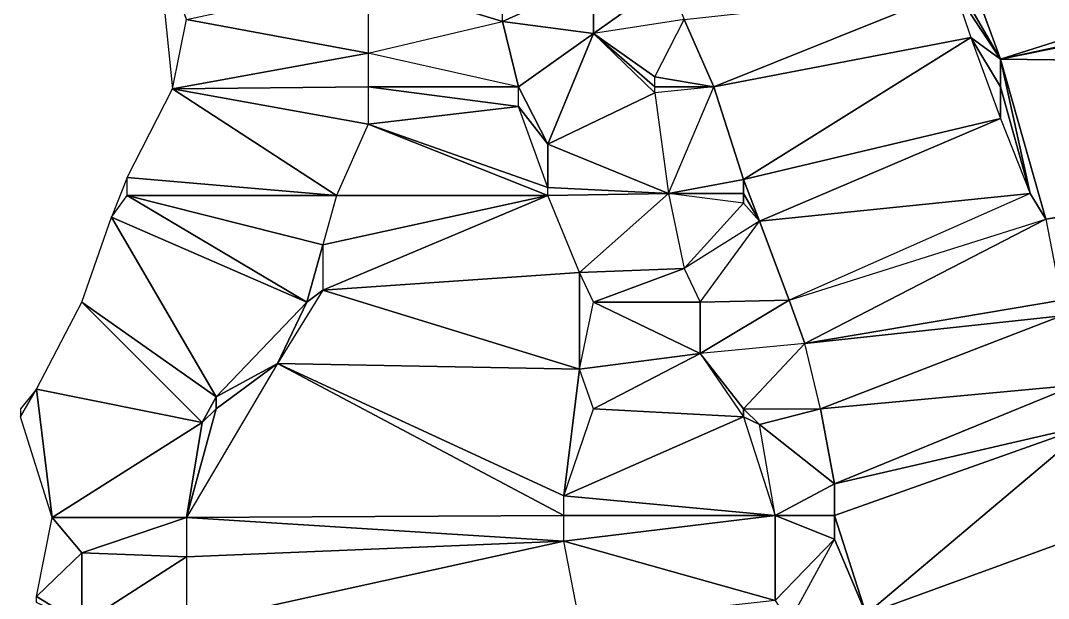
# Model space of a CAD drawing. Header units: metres. Extents: x 121.06818 to 121.07159, y 3.17836 to 3.18313.
# Drawn here: x 121.068176 to 121.068696, y 3.182386 to 3.182678 of the extents above; entities that cross this region are included whole.
import ezdxf

# ---------------------------------------------------------------- set-up
doc = ezdxf.new("R2010")
doc.units = ezdxf.units.M

msp = doc.modelspace()

# ---------------------------------------------------------------- linework, layer by layer
at = {"layer": 'DELAUNEY19400', "color": 252}
msp.add_3dface([(121.068558, 3.182385, 0.01014), (121.068565, 3.182374, 0.01014), (121.068588, 3.182416, 0.01011)], dxfattribs=at)
at = {"layer": 'DELAUNEY19410', "color": 252}
msp.add_3dface([(121.06826, 3.182373, 0.01017), (121.068459, 3.182374, 0.01016), (121.068451, 3.182415, 0.01016)], dxfattribs=at)
at = {"layer": 'DELAUNEY19416', "color": 252}
msp.add_3dface([(121.068558, 3.182385, 0.01014), (121.068459, 3.182374, 0.01016), (121.068451, 3.182415, 0.01016)], dxfattribs=at)
at = {"layer": 'DELAUNEY19423', "color": 252}
msp.add_3dface([(121.068604, 3.182378, 0.01011), (121.068565, 3.182374, 0.01014), (121.068588, 3.182416, 0.01011)], dxfattribs=at)
at = {"layer": 'DELAUNEY19426', "color": 252}
msp.add_3dface([(121.06826, 3.182373, 0.01017), (121.068451, 3.182415, 0.01016), (121.06826, 3.182407, 0.01017)], dxfattribs=at)
at = {"layer": 'DELAUNEY19428', "color": 252}
msp.add_3dface([(121.068207, 3.182373, 0.01018), (121.068184, 3.182384, 0.01019), (121.068184, 3.182387, 0.01019)], dxfattribs=at)
at = {"layer": 'DELAUNEY19429', "color": 252}
msp.add_3dface([(121.06826, 3.182373, 0.01017), (121.068207, 3.182373, 0.01018), (121.06826, 3.182407, 0.01017)], dxfattribs=at)
at = {"layer": 'DELAUNEY19430', "color": 252}
msp.add_3dface([(121.068748, 3.182374, 0.01001), (121.068604, 3.182378, 0.01011), (121.068741, 3.182428, 0.01001)], dxfattribs=at)
at = {"layer": 'DELAUNEY19441', "color": 252}
msp.add_3dface([(121.068207, 3.182373, 0.01018), (121.068184, 3.182387, 0.01019), (121.068207, 3.182409, 0.01018)], dxfattribs=at)
at = {"layer": 'DELAUNEY19449', "color": 252}
msp.add_3dface([(121.06826, 3.182407, 0.01017), (121.068207, 3.182373, 0.01018), (121.068207, 3.182409, 0.01018)], dxfattribs=at)
at = {"layer": 'DELAUNEY19451', "color": 252}
msp.add_3dface([(121.068207, 3.182409, 0.01018), (121.068184, 3.182387, 0.01019), (121.068192, 3.182427, 0.01018)], dxfattribs=at)
at = {"layer": 'DELAUNEY19452', "color": 252}
msp.add_3dface([(121.06826, 3.182407, 0.01017), (121.068451, 3.182415, 0.01016), (121.06826, 3.182427, 0.01017)], dxfattribs=at)
at = {"layer": 'DELAUNEY19453', "color": 252}
msp.add_3dface([(121.068588, 3.182416, 0.01011), (121.068558, 3.182385, 0.01014), (121.068558, 3.182428, 0.01014)], dxfattribs=at)
at = {"layer": 'DELAUNEY19454', "color": 252}
msp.add_3dface([(121.068604, 3.182378, 0.01011), (121.068588, 3.182416, 0.01011), (121.068588, 3.182428, 0.01011)], dxfattribs=at)
at = {"layer": 'DELAUNEY19455', "color": 252}
msp.add_3dface([(121.068741, 3.182428, 0.01001), (121.068604, 3.182378, 0.01011), (121.068718, 3.182474, 0.01001)], dxfattribs=at)
at = {"layer": 'DELAUNEY19457', "color": 252}
msp.add_3dface([(121.06826, 3.182407, 0.01017), (121.068207, 3.182409, 0.01018), (121.06826, 3.182427, 0.01017)], dxfattribs=at)
at = {"layer": 'DELAUNEY19464', "color": 252}
msp.add_3dface([(121.068558, 3.182385, 0.01014), (121.068451, 3.182415, 0.01016), (121.068558, 3.182428, 0.01014)], dxfattribs=at)
at = {"layer": 'DELAUNEY19465', "color": 252}
msp.add_3dface([(121.068558, 3.182428, 0.01014), (121.068451, 3.182415, 0.01016), (121.068451, 3.182428, 0.01016)], dxfattribs=at)
at = {"layer": 'DELAUNEY19467', "color": 252}
msp.add_3dface([(121.068207, 3.182409, 0.01018), (121.068192, 3.182427, 0.01018), (121.06826, 3.182427, 0.01017)], dxfattribs=at)
at = {"layer": 'DELAUNEY19468', "color": 252}
msp.add_3dface([(121.068588, 3.182416, 0.01011), (121.068558, 3.182428, 0.01014), (121.068588, 3.182428, 0.01011)], dxfattribs=at)
at = {"layer": 'DELAUNEY19475', "color": 252}
msp.add_3dface([(121.06826, 3.182427, 0.01017), (121.068451, 3.182415, 0.01016), (121.068451, 3.182428, 0.01016)], dxfattribs=at)
at = {"layer": 'DELAUNEY19476', "color": 252}
msp.add_3dface([(121.06826, 3.182427, 0.01017), (121.068451, 3.182428, 0.01016), (121.068306, 3.182505, 0.01017)], dxfattribs=at)
at = {"layer": 'DELAUNEY19477', "color": 252}
msp.add_3dface([(121.068718, 3.182474, 0.01001), (121.068604, 3.182378, 0.01011), (121.068588, 3.182428, 0.01011)], dxfattribs=at)
at = {"layer": 'DELAUNEY19481', "color": 252}
msp.add_3dface([(121.068306, 3.182505, 0.01017), (121.06826, 3.182427, 0.01017), (121.068275, 3.182482, 0.01017)], dxfattribs=at)
at = {"layer": 'DELAUNEY19482', "color": 252}
msp.add_3dface([(121.068558, 3.182428, 0.01014), (121.068451, 3.182428, 0.01016), (121.068451, 3.182438, 0.01016)], dxfattribs=at)
at = {"layer": 'DELAUNEY19483', "color": 252}
msp.add_3dface([(121.068588, 3.182428, 0.01011), (121.068558, 3.182428, 0.01014), (121.068588, 3.182444, 0.01011)], dxfattribs=at)
at = {"layer": 'DELAUNEY19485', "color": 252}
msp.add_3dface([(121.068306, 3.182505, 0.01017), (121.068451, 3.182428, 0.01016), (121.068451, 3.182438, 0.01016)], dxfattribs=at)
at = {"layer": 'DELAUNEY19486', "color": 252}
msp.add_3dface([(121.068718, 3.182474, 0.01001), (121.068588, 3.182428, 0.01011), (121.068588, 3.182444, 0.01011)], dxfattribs=at)
at = {"layer": 'DELAUNEY19497', "color": 252}
msp.add_3dface([(121.068306, 3.182505, 0.01017), (121.068451, 3.182438, 0.01016), (121.068459, 3.182502, 0.01016)], dxfattribs=at)
at = {"layer": 'DELAUNEY19498', "color": 252}
msp.add_3dface([(121.068558, 3.182428, 0.01014), (121.068451, 3.182438, 0.01016), (121.068542, 3.182478, 0.01014)], dxfattribs=at)
at = {"layer": 'DELAUNEY19499', "color": 252}
msp.add_3dface([(121.068588, 3.182444, 0.01011), (121.068558, 3.182428, 0.01014), (121.06855, 3.182474, 0.01014)], dxfattribs=at)
at = {"layer": 'DELAUNEY19503', "color": 252}
msp.add_3dface([(121.068275, 3.182482, 0.01017), (121.06826, 3.182427, 0.01017), (121.068268, 3.182475, 0.01017)], dxfattribs=at)
at = {"layer": 'DELAUNEY19504', "color": 252}
msp.add_3dface([(121.068718, 3.182474, 0.01001), (121.068588, 3.182444, 0.01011), (121.06871, 3.182494, 0.01001)], dxfattribs=at)
at = {"layer": 'DELAUNEY19508', "color": 252}
msp.add_3dface([(121.068306, 3.182505, 0.01017), (121.068275, 3.182482, 0.01017), (121.068275, 3.182488, 0.01017)], dxfattribs=at)
at = {"layer": 'DELAUNEY19509', "color": 252}
msp.add_3dface([(121.068542, 3.182478, 0.01014), (121.068451, 3.182438, 0.01016), (121.068466, 3.182482, 0.01016)], dxfattribs=at)
at = {"layer": 'DELAUNEY19510', "color": 252}
msp.add_3dface([(121.068542, 3.182478, 0.01014), (121.068558, 3.182428, 0.01014), (121.06855, 3.182474, 0.01014)], dxfattribs=at)
at = {"layer": 'DELAUNEY19512', "color": 252}
msp.add_3dface([(121.06826, 3.182427, 0.01017), (121.068192, 3.182427, 0.01018), (121.068268, 3.182475, 0.01017)], dxfattribs=at)
at = {"layer": 'DELAUNEY19515', "color": 252}
msp.add_3dface([(121.068451, 3.182438, 0.01016), (121.068466, 3.182482, 0.01016), (121.068459, 3.182502, 0.01016)], dxfattribs=at)
at = {"layer": 'DELAUNEY19521', "color": 252}
msp.add_3dface([(121.068275, 3.182482, 0.01017), (121.068268, 3.182475, 0.01017), (121.068275, 3.182488, 0.01017)], dxfattribs=at)
at = {"layer": 'DELAUNEY19522', "color": 252}
msp.add_3dface([(121.068542, 3.182478, 0.01014), (121.068466, 3.182482, 0.01016), (121.06852, 3.18251, 0.01014)], dxfattribs=at)
at = {"layer": 'DELAUNEY19525', "color": 252}
msp.add_3dface([(121.068192, 3.182427, 0.01018), (121.068176, 3.182478, 0.01018), (121.068184, 3.182492, 0.01018)], dxfattribs=at)
at = {"layer": 'DELAUNEY19526', "color": 252}
msp.add_3dface([(121.068542, 3.182478, 0.01014), (121.06855, 3.182474, 0.01014), (121.068542, 3.182482, 0.01014)], dxfattribs=at)
at = {"layer": 'DELAUNEY19530', "color": 252}
msp.add_3dface([(121.068588, 3.182444, 0.01011), (121.06855, 3.182474, 0.01014), (121.068581, 3.182482, 0.01011)], dxfattribs=at)
at = {"layer": 'DELAUNEY19531', "color": 252}
msp.add_3dface([(121.068268, 3.182475, 0.01017), (121.068192, 3.182427, 0.01018), (121.068184, 3.182492, 0.01018)], dxfattribs=at)
at = {"layer": 'DELAUNEY19532', "color": 252}
msp.add_3dface([(121.068581, 3.182482, 0.01011), (121.06855, 3.182474, 0.01014), (121.068542, 3.182482, 0.01014)], dxfattribs=at)
at = {"layer": 'DELAUNEY19533', "color": 252}
msp.add_3dface([(121.068588, 3.182444, 0.01011), (121.068581, 3.182482, 0.01011), (121.06871, 3.182494, 0.01001)], dxfattribs=at)
at = {"layer": 'DELAUNEY19540', "color": 252}
msp.add_3dface([(121.068176, 3.182478, 0.01018), (121.068184, 3.182492, 0.01018), (121.068176, 3.182482, 0.01018)], dxfattribs=at)
at = {"layer": 'DELAUNEY19542', "color": 252}
msp.add_3dface([(121.068268, 3.182475, 0.01017), (121.068184, 3.182492, 0.01018), (121.068207, 3.182536, 0.01018)], dxfattribs=at)
at = {"layer": 'DELAUNEY19548', "color": 252}
msp.add_3dface([(121.068466, 3.182482, 0.01016), (121.068459, 3.182502, 0.01016), (121.06852, 3.18251, 0.01014)], dxfattribs=at)
at = {"layer": 'DELAUNEY19549', "color": 252}
msp.add_3dface([(121.06852, 3.18251, 0.01014), (121.068542, 3.182478, 0.01014), (121.068542, 3.182482, 0.01014)], dxfattribs=at)
at = {"layer": 'DELAUNEY19551', "color": 252}
msp.add_3dface([(121.068306, 3.182505, 0.01017), (121.068459, 3.182502, 0.01016), (121.068329, 3.182542, 0.01017)], dxfattribs=at)
at = {"layer": 'DELAUNEY19552', "color": 252}
msp.add_3dface([(121.06871, 3.182494, 0.01001), (121.068581, 3.182482, 0.01011), (121.068703, 3.182529, 0.01001)], dxfattribs=at)
at = {"layer": 'DELAUNEY19557', "color": 252}
msp.add_3dface([(121.06852, 3.18251, 0.01014), (121.068542, 3.182482, 0.01014), (121.068573, 3.182515, 0.01011)], dxfattribs=at)
at = {"layer": 'DELAUNEY19559', "color": 252}
msp.add_3dface([(121.068275, 3.182488, 0.01017), (121.068268, 3.182475, 0.01017), (121.068207, 3.182536, 0.01018)], dxfattribs=at)
at = {"layer": 'DELAUNEY19560', "color": 252}
msp.add_3dface([(121.068329, 3.182542, 0.01017), (121.068306, 3.182505, 0.01017), (121.068321, 3.182536, 0.01017)], dxfattribs=at)
at = {"layer": 'DELAUNEY19561', "color": 252}
msp.add_3dface([(121.068329, 3.182542, 0.01017), (121.068459, 3.182502, 0.01016), (121.068459, 3.182551, 0.01016)], dxfattribs=at)
at = {"layer": 'DELAUNEY19567', "color": 252}
msp.add_3dface([(121.068306, 3.182505, 0.01017), (121.068275, 3.182488, 0.01017), (121.068321, 3.182536, 0.01017)], dxfattribs=at)
at = {"layer": 'DELAUNEY19578', "color": 252}
msp.add_3dface([(121.068573, 3.182515, 0.01011), (121.068542, 3.182482, 0.01014), (121.068581, 3.182482, 0.01011)], dxfattribs=at)
at = {"layer": 'DELAUNEY19579', "color": 252}
msp.add_3dface([(121.068581, 3.182482, 0.01011), (121.068573, 3.182515, 0.01011), (121.068703, 3.182529, 0.01001)], dxfattribs=at)
at = {"layer": 'DELAUNEY19590', "color": 252}
msp.add_3dface([(121.068275, 3.182488, 0.01017), (121.068207, 3.182536, 0.01018), (121.068222, 3.182579, 0.01018)], dxfattribs=at)
at = {"layer": 'DELAUNEY19591', "color": 252}
msp.add_3dface([(121.068329, 3.182542, 0.01017), (121.068321, 3.182536, 0.01017), (121.068329, 3.182565, 0.01017)], dxfattribs=at)
at = {"layer": 'DELAUNEY19592', "color": 252}
msp.add_3dface([(121.06852, 3.18251, 0.01014), (121.068459, 3.182502, 0.01016), (121.068466, 3.182536, 0.01016)], dxfattribs=at)
at = {"layer": 'DELAUNEY19593', "color": 252}
msp.add_3dface([(121.068573, 3.182515, 0.01011), (121.06852, 3.18251, 0.01014), (121.068565, 3.182537, 0.01011)], dxfattribs=at)
at = {"layer": 'DELAUNEY19596', "color": 252}
msp.add_3dface([(121.068459, 3.182502, 0.01016), (121.068466, 3.182536, 0.01016), (121.068459, 3.182551, 0.01016)], dxfattribs=at)
at = {"layer": 'DELAUNEY19597', "color": 252}
msp.add_3dface([(121.06852, 3.18251, 0.01014), (121.068466, 3.182536, 0.01016), (121.06852, 3.182536, 0.01014)], dxfattribs=at)
at = {"layer": 'DELAUNEY19598', "color": 252}
msp.add_3dface([(121.068703, 3.182529, 0.01001), (121.068573, 3.182515, 0.01011), (121.068703, 3.182537, 0.01001)], dxfattribs=at)
at = {"layer": 'DELAUNEY19599', "color": 252}
msp.add_3dface([(121.068565, 3.182537, 0.01011), (121.06852, 3.18251, 0.01014), (121.06852, 3.182536, 0.01014)], dxfattribs=at)
at = {"layer": 'DELAUNEY19600', "color": 252}
msp.add_3dface([(121.068573, 3.182515, 0.01011), (121.068565, 3.182537, 0.01011), (121.068695, 3.182578, 0.01001)], dxfattribs=at)
at = {"layer": 'DELAUNEY19609', "color": 252}
msp.add_3dface([(121.06852, 3.182536, 0.01014), (121.068466, 3.182536, 0.01016), (121.068512, 3.182553, 0.01014)], dxfattribs=at)
at = {"layer": 'DELAUNEY19610', "color": 252}
msp.add_3dface([(121.068565, 3.182537, 0.01011), (121.06852, 3.182536, 0.01014), (121.06855, 3.182577, 0.01011)], dxfattribs=at)
at = {"layer": 'DELAUNEY19612', "color": 252}
msp.add_3dface([(121.068329, 3.182542, 0.01017), (121.068459, 3.182551, 0.01016), (121.068443, 3.18259, 0.01016)], dxfattribs=at)
at = {"layer": 'DELAUNEY19613', "color": 252}
msp.add_3dface([(121.068466, 3.182536, 0.01016), (121.068459, 3.182551, 0.01016), (121.068512, 3.182553, 0.01014)], dxfattribs=at)
at = {"layer": 'DELAUNEY19615', "color": 252}
msp.add_3dface([(121.068703, 3.182537, 0.01001), (121.068573, 3.182515, 0.01011), (121.068695, 3.182578, 0.01001)], dxfattribs=at)
at = {"layer": 'DELAUNEY19621', "color": 252}
msp.add_3dface([(121.068512, 3.182553, 0.01014), (121.06852, 3.182536, 0.01014), (121.06855, 3.182577, 0.01011)], dxfattribs=at)
at = {"layer": 'DELAUNEY19630', "color": 252}
msp.add_3dface([(121.068275, 3.182488, 0.01017), (121.068222, 3.182579, 0.01018), (121.068321, 3.182536, 0.01017)], dxfattribs=at)
at = {"layer": 'DELAUNEY19634', "color": 252}
msp.add_3dface([(121.068321, 3.182536, 0.01017), (121.068222, 3.182579, 0.01018), (121.06823, 3.18259, 0.01018)], dxfattribs=at)
at = {"layer": 'DELAUNEY19635', "color": 252}
msp.add_3dface([(121.068695, 3.182578, 0.01001), (121.068703, 3.182537, 0.01001), (121.069145, 3.182646, 0.01001)], dxfattribs=at)
at = {"layer": 'DELAUNEY19639', "color": 252}
msp.add_3dface([(121.068329, 3.182542, 0.01017), (121.068443, 3.18259, 0.01016), (121.068329, 3.182565, 0.01017)], dxfattribs=at)
at = {"layer": 'DELAUNEY19640', "color": 252}
msp.add_3dface([(121.068459, 3.182551, 0.01016), (121.068443, 3.18259, 0.01016), (121.068504, 3.182591, 0.01014)], dxfattribs=at)
at = {"layer": 'DELAUNEY19641', "color": 252}
msp.add_3dface([(121.068687, 3.182591, 0.01001), (121.068565, 3.182537, 0.01011), (121.068695, 3.182578, 0.01001)], dxfattribs=at)
at = {"layer": 'DELAUNEY19642', "color": 252}
msp.add_3dface([(121.068687, 3.182591, 0.01001), (121.068565, 3.182537, 0.01011), (121.06855, 3.182577, 0.01011)], dxfattribs=at)
at = {"layer": 'DELAUNEY19645', "color": 252}
msp.add_3dface([(121.068687, 3.182591, 0.01001), (121.068695, 3.182578, 0.01001), (121.068672, 3.182659, 0.01001)], dxfattribs=at)
at = {"layer": 'DELAUNEY19649', "color": 252}
msp.add_3dface([(121.068222, 3.182579, 0.01018), (121.06823, 3.18259, 0.01018), (121.06823, 3.182599, 0.01018)], dxfattribs=at)
at = {"layer": 'DELAUNEY19650', "color": 252}
msp.add_3dface([(121.068329, 3.182565, 0.01017), (121.068321, 3.182536, 0.01017), (121.06823, 3.18259, 0.01018)], dxfattribs=at)
at = {"layer": 'DELAUNEY19653', "color": 252}
msp.add_3dface([(121.068329, 3.182565, 0.01017), (121.068443, 3.18259, 0.01016), (121.068336, 3.18259, 0.01017)], dxfattribs=at)
at = {"layer": 'DELAUNEY19654', "color": 252}
msp.add_3dface([(121.068512, 3.182553, 0.01014), (121.068459, 3.182551, 0.01016), (121.068504, 3.182591, 0.01014)], dxfattribs=at)
at = {"layer": 'DELAUNEY19655', "color": 252}
msp.add_3dface([(121.06855, 3.182577, 0.01011), (121.068512, 3.182553, 0.01014), (121.068542, 3.182586, 0.01011)], dxfattribs=at)
at = {"layer": 'DELAUNEY19657', "color": 252}
msp.add_3dface([(121.068336, 3.18259, 0.01017), (121.068329, 3.182565, 0.01017), (121.06823, 3.18259, 0.01018)], dxfattribs=at)
at = {"layer": 'DELAUNEY19659', "color": 252}
msp.add_3dface([(121.068336, 3.18259, 0.01017), (121.068443, 3.18259, 0.01016), (121.068352, 3.182626, 0.01017)], dxfattribs=at)
at = {"layer": 'DELAUNEY19662', "color": 252}
msp.add_3dface([(121.068504, 3.182591, 0.01014), (121.068512, 3.182553, 0.01014), (121.068542, 3.182586, 0.01011)], dxfattribs=at)
at = {"layer": 'DELAUNEY19663', "color": 252}
msp.add_3dface([(121.06855, 3.182577, 0.01011), (121.068542, 3.182586, 0.01011), (121.068542, 3.182591, 0.01011)], dxfattribs=at)
at = {"layer": 'DELAUNEY19669', "color": 252}
msp.add_3dface([(121.068542, 3.182586, 0.01011), (121.068504, 3.182591, 0.01014), (121.068542, 3.182591, 0.01011)], dxfattribs=at)
at = {"layer": 'DELAUNEY19676', "color": 252}
msp.add_3dface([(121.068504, 3.182591, 0.01014), (121.068443, 3.18259, 0.01016), (121.068443, 3.182594, 0.01016)], dxfattribs=at)
at = {"layer": 'DELAUNEY19677', "color": 252}
msp.add_3dface([(121.068687, 3.182591, 0.01001), (121.06855, 3.182577, 0.01011), (121.068672, 3.182629, 0.01001)], dxfattribs=at)
at = {"layer": 'DELAUNEY19681', "color": 252}
msp.add_3dface([(121.068672, 3.182629, 0.01001), (121.06855, 3.182577, 0.01011), (121.068542, 3.182598, 0.01011)], dxfattribs=at)
at = {"layer": 'DELAUNEY19682', "color": 252}
msp.add_3dface([(121.068672, 3.182629, 0.01001), (121.068687, 3.182591, 0.01001), (121.068672, 3.182645, 0.01001)], dxfattribs=at)
at = {"layer": 'DELAUNEY19685', "color": 252}
msp.add_3dface([(121.068352, 3.182626, 0.01017), (121.068336, 3.18259, 0.01017), (121.068253, 3.182644, 0.01018)], dxfattribs=at)
at = {"layer": 'DELAUNEY19686', "color": 252}
msp.add_3dface([(121.068542, 3.182591, 0.01011), (121.068504, 3.182591, 0.01014), (121.068542, 3.182598, 0.01011)], dxfattribs=at)
at = {"layer": 'DELAUNEY19687', "color": 252}
msp.add_3dface([(121.06855, 3.182577, 0.01011), (121.068542, 3.182591, 0.01011), (121.068542, 3.182598, 0.01011)], dxfattribs=at)
at = {"layer": 'DELAUNEY19689', "color": 252}
msp.add_3dface([(121.068352, 3.182626, 0.01017), (121.068443, 3.18259, 0.01016), (121.068443, 3.182594, 0.01016)], dxfattribs=at)
at = {"layer": 'DELAUNEY19692', "color": 252}
msp.add_3dface([(121.068336, 3.18259, 0.01017), (121.06823, 3.18259, 0.01018), (121.06823, 3.182599, 0.01018)], dxfattribs=at)
at = {"layer": 'DELAUNEY19693', "color": 252}
msp.add_3dface([(121.068352, 3.182626, 0.01017), (121.068443, 3.182594, 0.01016), (121.068428, 3.182635, 0.01016)], dxfattribs=at)
at = {"layer": 'DELAUNEY19696', "color": 252}
msp.add_3dface([(121.068504, 3.182591, 0.01014), (121.068443, 3.182594, 0.01016), (121.068443, 3.182616, 0.01016)], dxfattribs=at)
at = {"layer": 'DELAUNEY19697', "color": 252}
msp.add_3dface([(121.068542, 3.182598, 0.01011), (121.068504, 3.182591, 0.01014), (121.068527, 3.182645, 0.01011)], dxfattribs=at)
at = {"layer": 'DELAUNEY19699', "color": 252}
msp.add_3dface([(121.068336, 3.18259, 0.01017), (121.06823, 3.182599, 0.01018), (121.068253, 3.182644, 0.01018)], dxfattribs=at)
at = {"layer": 'DELAUNEY19701', "color": 252}
msp.add_3dface([(121.068352, 3.182626, 0.01017), (121.068428, 3.182635, 0.01016), (121.068352, 3.182645, 0.01017)], dxfattribs=at)
at = {"layer": 'DELAUNEY19702', "color": 252}
msp.add_3dface([(121.068443, 3.182594, 0.01016), (121.068428, 3.182635, 0.01016), (121.068443, 3.182616, 0.01016)], dxfattribs=at)
at = {"layer": 'DELAUNEY19703', "color": 252}
msp.add_3dface([(121.068695, 3.182578, 0.01001), (121.069145, 3.182646, 0.01001), (121.069145, 3.182653, 0.01001)], dxfattribs=at)
at = {"layer": 'DELAUNEY19708', "color": 252}
msp.add_3dface([(121.068443, 3.182616, 0.01016), (121.068428, 3.182635, 0.01016), (121.068428, 3.182645, 0.01016)], dxfattribs=at)
at = {"layer": 'DELAUNEY19709', "color": 252}
msp.add_3dface([(121.068504, 3.182591, 0.01014), (121.068443, 3.182616, 0.01016), (121.068497, 3.182642, 0.01014)], dxfattribs=at)
at = {"layer": 'DELAUNEY19712', "color": 252}
msp.add_3dface([(121.068672, 3.182629, 0.01001), (121.068542, 3.182598, 0.01011), (121.068657, 3.18267, 0.01001)], dxfattribs=at)
at = {"layer": 'DELAUNEY19713', "color": 252}
msp.add_3dface([(121.068497, 3.182642, 0.01014), (121.068443, 3.182616, 0.01016), (121.068466, 3.182672, 0.01014)], dxfattribs=at)
at = {"layer": 'DELAUNEY19714', "color": 252}
msp.add_3dface([(121.068497, 3.182642, 0.01014), (121.068504, 3.182591, 0.01014), (121.068527, 3.182645, 0.01011)], dxfattribs=at)
at = {"layer": 'DELAUNEY19715', "color": 252}
msp.add_3dface([(121.068542, 3.182598, 0.01011), (121.068527, 3.182645, 0.01011), (121.068657, 3.18267, 0.01001)], dxfattribs=at)
at = {"layer": 'DELAUNEY19719', "color": 252}
msp.add_3dface([(121.068527, 3.182645, 0.01011), (121.068497, 3.182642, 0.01014), (121.068497, 3.182645, 0.01014)], dxfattribs=at)
at = {"layer": 'DELAUNEY19722', "color": 252}
msp.add_3dface([(121.068352, 3.182626, 0.01017), (121.068253, 3.182644, 0.01018), (121.068352, 3.182645, 0.01017)], dxfattribs=at)
at = {"layer": 'DELAUNEY19724', "color": 252}
msp.add_3dface([(121.068657, 3.18267, 0.01001), (121.068672, 3.182629, 0.01001), (121.068672, 3.182645, 0.01001)], dxfattribs=at)
at = {"layer": 'DELAUNEY19736', "color": 252}
msp.add_3dface([(121.068352, 3.182645, 0.01017), (121.068253, 3.182644, 0.01018), (121.068352, 3.182662, 0.01017)], dxfattribs=at)
at = {"layer": 'DELAUNEY19739', "color": 252}
msp.add_3dface([(121.068352, 3.182645, 0.01017), (121.068428, 3.182635, 0.01016), (121.068428, 3.182645, 0.01016)], dxfattribs=at)
at = {"layer": 'DELAUNEY19740', "color": 252}
msp.add_3dface([(121.068672, 3.182645, 0.01001), (121.068687, 3.182591, 0.01001), (121.068672, 3.182659, 0.01001)], dxfattribs=at)
at = {"layer": 'DELAUNEY19743', "color": 252}
msp.add_3dface([(121.068352, 3.182645, 0.01017), (121.068428, 3.182645, 0.01016), (121.068352, 3.182662, 0.01017)], dxfattribs=at)
at = {"layer": 'DELAUNEY19744', "color": 252}
msp.add_3dface([(121.068443, 3.182616, 0.01016), (121.068428, 3.182645, 0.01016), (121.068466, 3.182672, 0.01014)], dxfattribs=at)
at = {"layer": 'DELAUNEY19745', "color": 252}
msp.add_3dface([(121.068466, 3.182672, 0.01014), (121.068497, 3.182642, 0.01014), (121.068497, 3.182645, 0.01014)], dxfattribs=at)
at = {"layer": 'DELAUNEY19746', "color": 252}
msp.add_3dface([(121.068657, 3.18267, 0.01001), (121.068672, 3.182645, 0.01001), (121.068672, 3.182659, 0.01001)], dxfattribs=at)
at = {"layer": 'DELAUNEY19749', "color": 252}
msp.add_3dface([(121.068466, 3.182672, 0.01014), (121.068428, 3.182645, 0.01016), (121.06842, 3.182678, 0.01016)], dxfattribs=at)
at = {"layer": 'DELAUNEY19750', "color": 252}
msp.add_3dface([(121.068657, 3.18267, 0.01001), (121.068527, 3.182645, 0.01011), (121.068649, 3.182694, 0.01001)], dxfattribs=at)
at = {"layer": 'DELAUNEY19751', "color": 252}
msp.add_3dface([(121.068466, 3.182672, 0.01014), (121.068497, 3.182645, 0.01014), (121.068497, 3.18265, 0.01014)], dxfattribs=at)
at = {"layer": 'DELAUNEY19752', "color": 252}
msp.add_3dface([(121.068527, 3.182645, 0.01011), (121.068497, 3.182645, 0.01014), (121.068497, 3.18265, 0.01014)], dxfattribs=at)
at = {"layer": 'DELAUNEY19753', "color": 252}
msp.add_3dface([(121.068466, 3.182672, 0.01014), (121.068497, 3.18265, 0.01014), (121.068512, 3.182679, 0.01011)], dxfattribs=at)
at = {"layer": 'DELAUNEY19754', "color": 252}
msp.add_3dface([(121.068527, 3.182645, 0.01011), (121.068497, 3.18265, 0.01014), (121.068512, 3.182679, 0.01011)], dxfattribs=at)
at = {"layer": 'DELAUNEY19755', "color": 252}
msp.add_3dface([(121.068695, 3.182578, 0.01001), (121.069145, 3.182653, 0.01001), (121.068672, 3.182659, 0.01001)], dxfattribs=at)
at = {"layer": 'DELAUNEY19757', "color": 252}
msp.add_3dface([(121.068253, 3.182644, 0.01018), (121.06826, 3.182679, 0.01018), (121.068352, 3.182662, 0.01017)], dxfattribs=at)
at = {"layer": 'DELAUNEY19758', "color": 252}
msp.add_3dface([(121.068253, 3.182644, 0.01018), (121.06826, 3.182679, 0.01018), (121.068245, 3.182722, 0.01018)], dxfattribs=at)
at = {"layer": 'DELAUNEY19759', "color": 252}
msp.add_3dface([(121.068352, 3.182662, 0.01017), (121.06826, 3.182679, 0.01018), (121.068352, 3.182699, 0.01017)], dxfattribs=at)
at = {"layer": 'DELAUNEY19760', "color": 252}
msp.add_3dface([(121.068352, 3.182662, 0.01017), (121.06842, 3.182678, 0.01016), (121.068428, 3.182645, 0.01016)], dxfattribs=at)
at = {"layer": 'DELAUNEY19761', "color": 252}
msp.add_3dface([(121.068352, 3.182662, 0.01017), (121.06842, 3.182678, 0.01016), (121.068352, 3.182699, 0.01017)], dxfattribs=at)
at = {"layer": 'DELAUNEY19762', "color": 252}
msp.add_3dface([(121.068657, 3.18267, 0.01001), (121.068672, 3.182659, 0.01001), (121.068649, 3.182694, 0.01001)], dxfattribs=at)
at = {"layer": 'DELAUNEY19764', "color": 252}
msp.add_3dface([(121.068527, 3.182645, 0.01011), (121.068512, 3.182679, 0.01011), (121.068649, 3.182694, 0.01001)], dxfattribs=at)
at = {"layer": 'DELAUNEY19770', "color": 252}
msp.add_3dface([(121.068466, 3.182672, 0.01014), (121.06842, 3.182678, 0.01016), (121.068466, 3.182699, 0.01014)], dxfattribs=at)
at = {"layer": 'DELAUNEY19774', "color": 252}
msp.add_3dface([(121.068512, 3.182679, 0.01011), (121.068466, 3.182672, 0.01014), (121.068504, 3.182699, 0.01011)], dxfattribs=at)
at = {"layer": 'DELAUNEY19779', "color": 252}
msp.add_3dface([(121.068352, 3.182699, 0.01017), (121.06842, 3.182678, 0.01016), (121.06842, 3.182699, 0.01016)], dxfattribs=at)
at = {"layer": 'DELAUNEY19780', "color": 252}
msp.add_3dface([(121.068504, 3.182699, 0.01011), (121.068466, 3.182672, 0.01014), (121.068466, 3.182699, 0.01014)], dxfattribs=at)
at = {"layer": 'DELAUNEY19782', "color": 252}
msp.add_3dface([(121.068672, 3.182659, 0.01001), (121.069145, 3.182653, 0.01001), (121.069145, 3.182755, 0.01001)], dxfattribs=at)
at = {"layer": 'DELAUNEY19785', "color": 252}
msp.add_3dface([(121.068466, 3.182699, 0.01014), (121.06842, 3.182678, 0.01016), (121.06842, 3.182699, 0.01016)], dxfattribs=at)
at = {"layer": 'DELAUNEY19798', "color": 252}
msp.add_3dface([(121.068649, 3.182694, 0.01001), (121.068672, 3.182659, 0.01001), (121.068649, 3.182699, 0.01001)], dxfattribs=at)
at = {"layer": 'DELAUNEY19806', "color": 252}
msp.add_3dface([(121.068649, 3.182699, 0.01001), (121.068672, 3.182659, 0.01001), (121.068642, 3.182741, 0.01001)], dxfattribs=at)
at = {"layer": 'DELAUNEY19811', "color": 252}
msp.add_3dface([(121.068672, 3.182659, 0.01001), (121.069145, 3.182755, 0.01001), (121.069145, 3.182761, 0.01001)], dxfattribs=at)
at = {"layer": 'DELAUNEY19851', "color": 252}
msp.add_3dface([(121.068642, 3.182741, 0.01001), (121.068672, 3.182659, 0.01001), (121.069145, 3.182809, 0.01001)], dxfattribs=at)
at = {"layer": 'DELAUNEY19860', "color": 252}
msp.add_3dface([(121.068672, 3.182659, 0.01001), (121.069145, 3.182761, 0.01001), (121.069145, 3.182809, 0.01001)], dxfattribs=at)

doc.saveas('drawing.dxf')
